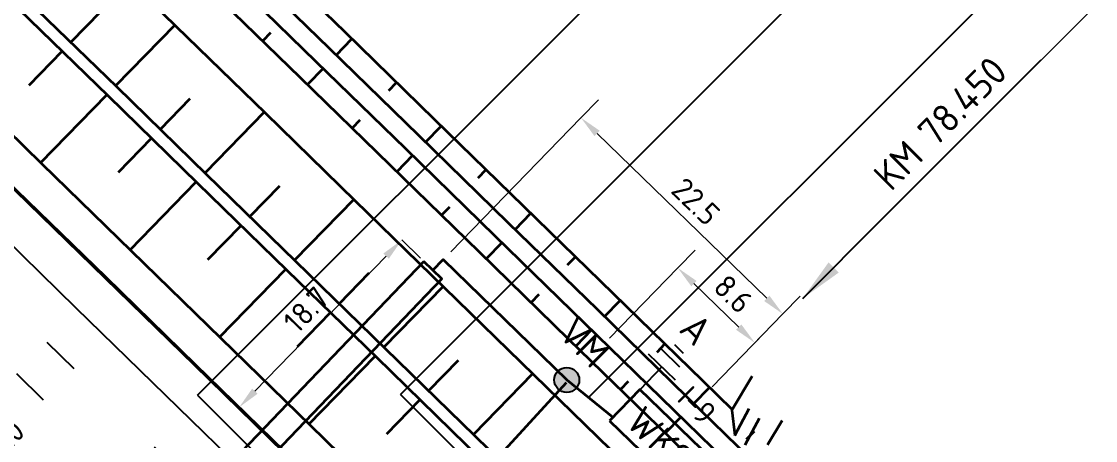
# Model space of a CAD drawing. Header units: metres. Extents: x 134219 to 139178, y 438661 to 444352.
# Drawn here: x 137734.6 to 137820.6, y 440030.2 to 440063.8 of the extents above; entities that cross this region are included whole.
import ezdxf
from ezdxf.enums import TextEntityAlignment as Align

# ---------------------------------------------------------------- set-up
doc = ezdxf.new("R2010")
doc.units = ezdxf.units.M
doc.linetypes.add('13strp', pattern=[4, 1, -3])
doc.linetypes.add('39strp', pattern=[12, 3, -9])
doc.layers.get('DEFPOINTS').update_dxf_attribs({"color": 193})
for name, color, linetype, lineweight in [('N-WE-AM-KILOMETRERING-S', 7, 'Continuous', 25), ('N-WE-KL-ET_AARDING-S', 7, 'Continuous', 25), ('N-WE-KL-ET_AARDING_AARDELECTRODE-T18', 10, 'Continuous', 18), ('N-WE-KL-ET_AARDING_AARDELECTRODE-T25', 7, 'Continuous', 25), ('N-WE-KL-ET_HULPSTUK_MOF-S', 10, 'Continuous', 25), ('N-WE-KL-ET_LS_OV_KABEL-G', 10, 'KL-LS-OV-N', 35), ('N-WE-KL-ET_LS_OV_KABEL-M', 7, 'Continuous', 18), ('N-WE-KL-ET_LS_OV_KAST-G', 10, 'Continuous', 35), ('N-WE-KL-ET_MANTELBUIS-G', 10, 'Continuous', 35), ('N-WE-KL-MONITORING-T18', 1, 'Continuous', 25), ('N-WE-VW-VS-T18', 10, 'Continuous', 18), ('N-WE-VW-VS-T25', 7, 'Continuous', 25), ('Utd-ondergr-nw', 8, '13strp', 35), ('X-XX-AL-AANPIJLING-G', 7, 'Continuous', 18), ('X-XX-AL-AANPIJLING-S', 7, 'Continuous', 25)]:
    doc.layers.add(name, color=color, linetype=linetype, lineweight=lineweight)
doc.layers.add('N-WE-KL-MONITORING-T25', color=2, linetype='Continuous')
doc.layers.add('Utd-weg-nw', color=8, linetype='Continuous')
doc.styles.add('ISO18', font='NLCS-ISO.ttf')
doc.styles.add('ISO25', font='NLCS-ISO.ttf')
doc.styles.add('NLCS-ISO', font='NLCS-ISO.ttf')
doc.styles.add('NLCS_18', font='NLCS-ISO.ttf', dxfattribs={"height": 1.8})
doc.linetypes.add('KL-LS-OV-N', pattern='A,4,-1,[103,NLCS.SHX,S=0.75,R=0,X=0,Y=0],-1,4,-1.5,["0V",Standard,S=1,R=0,X=0,Y=-0.5],-3', length=14.5)
doc.dimstyles.new('NLCS_t18_pijl_Dimension_l3_h1', dxfattribs={"dimtxt": 1.8, "dimasz": 1.8, "dimexe": 2, "dimexo": 2, "dimgap": 0.7, "dimtad": 1, "dimdec": 1, "dimzin": 0, "dimdsep": 46, "dimtxsty": 'NLCS_18', "dimcen": 2.5, "dimdle": 2, "dimclrd": 256, "dimclre": 256, "dimclrt": 256, "dimadec": 1, "dimazin": 0, "dimtfac": 1, "dimtdec": 1, "dimtofl": 0, "dimtmove": 1, "dimatfit": 0, "dimfxl": 0, "dimtolj": 1, "dimtzin": 0, "dimlwd": 18, "dimlwe": 18, "dimarcsym": 0})
doc.dimstyles.new('UTD', dxfattribs={"dimtxt": 1.8, "dimasz": 1.8, "dimexe": 0, "dimexo": 0, "dimgap": 0.5, "dimtad": 1, "dimdec": 1, "dimzin": 1, "dimdsep": 46, "dimtxsty": 'ISO18', "dimcen": 2.5, "dimclrd": 256, "dimclre": 256, "dimclrt": 1, "dimadec": 0, "dimazin": 0, "dimtfac": 1, "dimtdec": 1, "dimtmove": 0, "dimatfit": 3, "dimfxl": 0, "dimlwd": -1, "dimlwe": -1, "dimarcsym": 0})

# ---------------------------------------------------------------- blocks, each defined once
blk = doc.blocks.new('SVW-VS_KAST_BERMKAST-SO')
blk.add_lwpolyline([(-4, -1), (4, -1), (4, -4.5), (-4, -4.5)], close=True)
at = {"layer": 'N-WE-VW-VS-T18', "style": 'NLCS-ISO', "flags": 1}
for tag, p in [('OMSCHRIJVING_LEGENDA', (0, -11.181)), ('CONSTRUCTIENUMMER', (0, -14.965)), ('LOCATIE', (0, -18.75)), ('BPS-CODERING', (0, -22.534)), ('NAAM_TB_POORTNUMMER_1', (0, -26.319)), ('CLID_POORTNUMMER_1', (0, -30.103)), ('IP-ADRES_POORTNUMMER_1', (0, -33.888)), ('NAAM_TB_POORTNUMMER_2', (0, -37.672)), ('CLID_POORTNUMMER_2', (0, -41.457)), ('IP-ADRES_POORTNUMMER_2', (0, -45.241)), ('NAAM_TB_POORTNUMMER_3', (0, -49.026)), ('CLID_POORTNUMMER_3', (0, -52.81)), ('IP-ADRES_POORTNUMMER_3', (0, -56.595)), ('NAAM_TB_POORTNUMMER_4', (0, -60.379)), ('CLID_POORTNUMMER_4', (0, -64.164)), ('IP-ADRES_POORTNUMMER_4', (0, -67.948)), ('NAAM_SWITCH', (0, -71.733)), ('IP-ADRES_SWITCH', (0, -75.517)), ('VOEDINGSPUNT', (0, -79.302)), ('POSITIE_X', (0, -86.871)), ('POSITIE_Y', (0, -90.655)), ('OVERIGE_OPMERKING(EN)_1', (0, -94.44)), ('OVERIGE_OPMERKING(EN)_2', (0, -98.224))]:
    blk.add_attdef(tag, p, '', height=1.8, dxfattribs=at)
at = {"layer": 'N-WE-VW-VS-T18', "style": 'NLCS-ISO'}
blk.add_attdef('GROEPSNUMMER', (0, -83.086), '', height=1.8, dxfattribs=at)
at = {"layer": 'N-WE-VW-VS-T25', "style": 'NLCS-ISO'}
blk.add_attdef('SOORT_KAST', text='', height=2.25, dxfattribs=at).set_placement((0, -2.75), align=Align.MIDDLE_CENTER)
blk = doc.blocks.new('SKL-ET_HULP_MOF_VERBINDINGSMOF-SO')
at = {"ltscale": 10}
h = blk.add_hatch(color=256, dxfattribs=at)
edge = h.paths.add_edge_path()
edge.add_arc((0, 0), 1, 0, 360)
blk.add_circle((0, 0), 1)
at = {"layer": 'N-WE-KL-MONITORING-T18', "style": 'ISO18', "flags": 1}
for tag, p in [('OMSCHRIJVING_LEGENDA', (0, -8.431)), ('LOCATIE', (0, -12.215)), ('MASTNUMMER', (0, -16)), ('VAN', (0, -19.784)), ('NAAR', (0, -23.569)), ('VOEDINGSPUNT', (0, -27.353)), ('GROEPSNUMMER', (0, -31.138)), ('OVERIGE_OPMERKING(EN)_1', (0, -34.922)), ('OVERIGE_OPMERKING(EN)_2', (0, -38.707))]:
    blk.add_attdef(tag, p, '', height=1.8, dxfattribs=at)
at = {"layer": 'N-WE-KL-MONITORING-T25', "style": 'ISO25'}
blk.add_attdef('SOORT_MOF', (0, 2.715), '', height=2.25, dxfattribs=at)
blk = doc.blocks.new('SKL-ET_AARDING_AARDELECTRODE-SO')
for points in [[(2.5, 1.5), (2.5, -1.5)], [(3.5, 1), (3.5, -1)], [(0, 0), (2.5, 0)], [(4.5, -0.5), (4.5, 0.5)]]:
    blk.add_lwpolyline(points)
at = {"layer": 'N-WE-KL-ET_AARDING_AARDELECTRODE-T18', "style": 'NLCS-ISO', "flags": 1}
for tag, p in [('OMSCHRIJVING_LEGENDA', (0, -8.635)), ('CONSTRUCTIENUMMER', (0, -12.42)), ('LOCATIE', (0, -16.204)), ('OVERIGE_OPMERKING(EN)_1', (0, -19.989)), ('OVERIGE_OPMERKING(EN)_2', (0, -23.773))]:
    blk.add_attdef(tag, p, '', height=1.8, dxfattribs=at)
at = {"layer": 'N-WE-KL-ET_AARDING_AARDELECTRODE-T25', "style": 'NLCS-ISO'}
blk.add_attdef('TYPE_SYMBOOL', (0, 4.405), '', height=2.25, dxfattribs=at)
blk = doc.blocks.new('*D362')
at = {"layer": 'DEFPOINTS', "color": 0, "transparency": 16777216}
for p in [(137732.051, 440026.729), (137728.56, 440023.147), (137728.56, 440023.147)]:
    blk.add_point(p, dxfattribs=at)
at = {"layer": 'N-WE-KL-ET_LS_OV_KABEL-M', "linetype": 'Continuous', "lineweight": 18, "transparency": 16777216}
for p, q in [((137733.307, 440028.018), (137734.563, 440029.307)), ((137727.303, 440021.858), (137726.047, 440020.569))]:
    blk.add_line(p, q, dxfattribs=at)
at = {"layer": 'N-WE-KL-ET_LS_OV_KABEL-M', "lineweight": 18, "transparency": 16777216}
for p, q in [((137732.051, 440026.729), (137733.483, 440025.333)), ((137728.56, 440023.147), (137727.127, 440024.543))]:
    blk.add_line(p, q, dxfattribs=at)
at = {"layer": 'N-WE-KL-ET_LS_OV_KABEL-M', "transparency": 16777216}
for points in [[(137733.092, 440028.227), (137733.522, 440027.809), (137732.051, 440026.729)], [(137727.089, 440022.067), (137727.518, 440021.648), (137728.56, 440023.147)]]:
    blk.add_solid(points, dxfattribs=at)
at = {"layer": 'N-WE-KL-ET_LS_OV_KABEL-M', "transparency": 16777216, "insert": (137733.39, 440030.396), "char_height": 1.8, "attachment_point": 5, "rotation": 45.73736, "style": 'NLCS_18'}
blk.add_mtext('\\A1;5.0', dxfattribs=at)
blk = doc.blocks.new('*D368')
at = {"layer": 'DEFPOINTS', "color": 0, "transparency": 16777216}
for p in [(137787.199, 440044.049), (137787.199, 440044.049), (137793.365, 440038.056)]:
    blk.add_point(p, dxfattribs=at)
at = {"layer": 'N-WE-KL-ET_LS_OV_KABEL-M', "lineweight": 18, "transparency": 16777216}
for p, q in [((137787.199, 440044.049), (137788.592, 440045.483)), ((137793.365, 440038.056), (137794.759, 440039.49))]:
    blk.add_line(p, q, dxfattribs=at)
at = {"layer": 'N-WE-KL-ET_LS_OV_KABEL-M', "linetype": 'Continuous', "lineweight": 18, "transparency": 16777216}
blk.add_line((137792.075, 440039.31), (137788.489, 440042.794), dxfattribs=at)
at = {"layer": 'N-WE-KL-ET_LS_OV_KABEL-M', "transparency": 16777216}
for points in [[(137788.699, 440043.009), (137788.28, 440042.579), (137787.199, 440044.049)], [(137792.284, 440039.526), (137791.865, 440039.095), (137793.365, 440038.056)]]:
    blk.add_solid(points, dxfattribs=at)
at = {"layer": 'N-WE-KL-ET_LS_OV_KABEL-M', "transparency": 16777216, "insert": (137791.637, 440041.966), "char_height": 1.8, "attachment_point": 5, "rotation": 315.81971, "style": 'NLCS_18'}
blk.add_mtext('\\A1;8.6', dxfattribs=at)
blk = doc.blocks.new('*D369')
at = {"layer": 'DEFPOINTS', "color": 0, "transparency": 16777216}
for p in [(137779.441, 440056.078), (137779.441, 440056.078), (137795.609, 440040.365)]:
    blk.add_point(p, dxfattribs=at)
at = {"layer": 'N-WE-KL-ET_LS_OV_KABEL-M', "lineweight": 18, "transparency": 16777216}
for p, q in [((137779.441, 440056.078), (137780.834, 440057.512)), ((137795.609, 440040.365), (137797.003, 440041.799))]:
    blk.add_line(p, q, dxfattribs=at)
at = {"layer": 'N-WE-KL-ET_LS_OV_KABEL-M', "linetype": 'Continuous', "lineweight": 18, "transparency": 16777216}
blk.add_line((137794.318, 440041.619), (137780.731, 440054.823), dxfattribs=at)
at = {"layer": 'N-WE-KL-ET_LS_OV_KABEL-M', "transparency": 16777216}
for points in [[(137780.94, 440055.038), (137780.522, 440054.608), (137779.441, 440056.078)], [(137794.528, 440041.835), (137794.109, 440041.404), (137795.609, 440040.365)]]:
    blk.add_solid(points, dxfattribs=at)
at = {"layer": 'N-WE-KL-ET_LS_OV_KABEL-M', "transparency": 16777216, "insert": (137788.64, 440049.369), "char_height": 1.8, "attachment_point": 5, "rotation": 315.81971, "style": 'NLCS_18'}
blk.add_mtext('\\A1;22.5', dxfattribs=at)
blk = doc.blocks.new('*D535')
at = {"layer": 'DEFPOINTS', "color": 0, "transparency": 16777216}
for p in [(137765.094, 440046.291), (137752.074, 440032.893), (137752.074, 440032.893)]:
    blk.add_point(p, dxfattribs=at)
at = {"layer": 'N-WE-KL-ET_LS_OV_KABEL-M', "lineweight": 18, "transparency": 16777216}
for p, q in [((137765.094, 440046.291), (137766.528, 440044.897)), ((137752.074, 440032.893), (137753.509, 440031.5))]:
    blk.add_line(p, q, dxfattribs=at)
at = {"layer": 'N-WE-KL-ET_LS_OV_KABEL-M', "linetype": 'Continuous', "lineweight": 18, "transparency": 16777216}
blk.add_line((137763.839, 440045), (137753.329, 440034.184), dxfattribs=at)
at = {"layer": 'N-WE-KL-ET_LS_OV_KABEL-M', "transparency": 16777216}
for points in [[(137763.624, 440045.209), (137764.055, 440044.791), (137765.094, 440046.291)], [(137753.114, 440034.393), (137753.544, 440033.975), (137752.074, 440032.893)]]:
    blk.add_solid(points, dxfattribs=at)
at = {"layer": 'N-WE-KL-ET_LS_OV_KABEL-M', "transparency": 16777216, "insert": (137757.437, 440040.707), "char_height": 1.8, "attachment_point": 5, "rotation": 45.81971, "style": 'NLCS_18'}
blk.add_mtext('\\A1;18.7', dxfattribs=at)
blk = doc.blocks.new('SAL-AM_KILOMETRERING-SO (1)')
blk.add_lwpolyline([(10, 0), (19, 0), (37, 0)])
at = {"style": 'NLCS-ISO'}
blk.add_text('KM', height=2.25, dxfattribs=at).set_placement((21, 1))
blk.add_attdef('KM', (26, 1), '', height=2.25, dxfattribs=at)

msp = doc.modelspace()

# ---------------------------------------------------------------- linework, layer by layer
at = {"layer": 'N-WE-KL-ET_LS_OV_KABEL-G', "flags": 128}
for points, elevation in [([(137767.581, 440043.874), (137768.413, 440044.728), (137778.307, 440035.085), (137781.996, 440032.096)], -0.146), ([(137763.24, 440021.574), (137763.705, 440021.982), (137765.258, 440023.331), (137768.672, 440024.38), (137778.285, 440034.876)], 1.218)]:
    msp.add_lwpolyline(points, dxfattribs=dict(at, elevation=elevation))
at = {"layer": 'N-WE-KL-ET_LS_OV_KABEL-M'}
for points in [[(137769.009, 440045.343), (137779.441, 440056.078)], [(137766.599, 440044.828), (137765.094, 440046.291)], [(137789.936, 440034.527), (137795.609, 440040.365)]]:
    msp.add_lwpolyline(points, dxfattribs=at)
at = {"layer": 'N-WE-KL-ET_LS_OV_KABEL-M', "elevation": 1.218}
msp.add_lwpolyline([(137781.732, 440038.423), (137787.199, 440044.049)], dxfattribs=at)
at = {"layer": 'N-WE-KL-ET_MANTELBUIS-G', "flags": 128}
msp.add_lwpolyline([(137766.859, 440044.566), (137737.708, 440014.144), (137739.152, 440012.76), (137768.303, 440043.182)], close=True, dxfattribs=at)
at = {"layer": 'Utd-ondergr-nw', "linetype": 'Continuous'}
for p, q in [((137793.139, 440035.395), (137791.524, 440032.671)), ((137791.524, 440032.671), (137791.774, 440030.642)), ((137795.545, 440031.845), (137794.381, 440029.886))]:
    msp.add_line(p, q, dxfattribs=at)
at = {"layer": 'Utd-ondergr-nw', "linetype": 'Continuous', "flags": 128}
for points in [[(137745.689, 440077.408), (137746.201, 440076.909), (137753.363, 440069.929), (137760.524, 440062.95), (137767.686, 440055.97), (137774.847, 440048.991), (137782.009, 440042.011), (137789.17, 440035.032), (137791.549, 440032.713)], [(137739.85, 440070.392), (137747.011, 440063.412), (137754.173, 440056.433), (137761.334, 440049.453), (137768.496, 440042.474), (137775.657, 440035.494), (137782.819, 440028.515), (137789.98, 440021.536), (137797.142, 440014.556), (137804.303, 440007.577), (137811.465, 440000.597), (137818.626, 439993.618), (137825.788, 439986.638)], [(137752.106, 440068.64), (137759.268, 440061.661), (137766.429, 440054.681), (137773.591, 440047.702), (137780.752, 440040.722), (137787.914, 440033.743), (137795.075, 440026.763), (137802.237, 440019.784), (137809.398, 440012.804), (137816.56, 440005.825), (137823.721, 439998.845)], [(137751.059, 440067.566), (137758.221, 440060.587), (137765.382, 440053.607), (137772.544, 440046.628), (137779.705, 440039.648), (137786.867, 440032.669), (137794.028, 440025.689), (137801.19, 440018.71), (137808.351, 440011.73), (137815.513, 440004.751), (137822.674, 439997.771)], [(137722.518, 440065.79), (137729.107, 440059.369), (137736.268, 440052.389), (137743.43, 440045.41), (137750.591, 440038.43), (137757.753, 440031.451), (137764.914, 440024.471), (137772.076, 440017.492), (137779.237, 440010.512), (137786.399, 440003.533), (137793.56, 439996.553), (137800.722, 439989.574), (137807.883, 439982.594), (137815.045, 439975.615), (137822.206, 439968.635)], [(137749.803, 440066.277), (137756.965, 440059.298), (137764.126, 440052.318), (137771.288, 440045.339), (137778.449, 440038.359), (137785.611, 440031.38), (137792.772, 440024.4), (137799.934, 440017.421), (137807.095, 440010.441), (137814.257, 440003.462), (137821.418, 439996.482)], [(137734.412, 440064.812), (137741.573, 440057.832), (137748.734, 440050.853), (137755.896, 440043.873), (137763.057, 440036.894), (137770.219, 440029.914), (137777.38, 440022.935), (137784.542, 440015.955), (137791.703, 440008.976), (137798.865, 440001.996), (137806.026, 439995.017), (137813.188, 439988.037), (137820.349, 439981.058), (137827.511, 439974.078)], [(137735.109, 440065.528), (137742.271, 440058.548), (137749.432, 440051.569), (137756.594, 440044.589), (137763.755, 440037.61), (137770.917, 440030.63), (137778.078, 440023.651), (137785.24, 440016.671), (137792.401, 440009.692), (137799.563, 440002.712), (137806.724, 439995.733), (137813.886, 439988.753), (137821.047, 439981.774)], [(137719.851, 440064.2), (137720.424, 440063.641), (137727.013, 440057.22), (137734.174, 440050.241), (137741.336, 440043.261), (137748.497, 440036.282), (137755.659, 440029.302), (137762.82, 440022.323), (137769.982, 440015.343), (137777.143, 440008.364), (137784.305, 440001.384), (137791.466, 439994.405), (137798.628, 439987.425), (137805.789, 439980.446), (137812.951, 439973.466), (137820.112, 439966.487), (137827.274, 439959.507)], [(137719.9, 440064.25), (137720.473, 440063.691), (137727.062, 440057.27), (137734.223, 440050.291), (137741.385, 440043.311), (137748.546, 440036.332), (137755.708, 440029.352), (137762.869, 440022.373), (137770.031, 440015.393), (137777.192, 440008.414), (137784.354, 440001.434), (137791.515, 439994.455), (137798.677, 439987.475), (137805.838, 439980.496), (137813, 439973.516), (137820.161, 439966.537), (137827.322, 439959.557)], [(137740.967, 440064.561), (137738.597, 440062.129)], [(137746.918, 440063.503), (137742.178, 440058.639)], [(137754.585, 440062.873), (137753.957, 440062.229)], [(137759.841, 440061.102), (137761.097, 440062.391)], [(137735.247, 440058.691), (137737.899, 440061.413)], [(137758.794, 440060.028), (137757.538, 440058.739)], [(137764.05, 440058.257), (137764.678, 440058.902)], [(137736.175, 440052.48), (137741.48, 440057.923)], [(137748.129, 440057.581), (137745.759, 440055.149)], [(137754.08, 440056.524), (137749.339, 440051.66)], [(137761.746, 440055.894), (137761.118, 440055.249)], [(137767.002, 440054.123), (137768.259, 440055.412)], [(137742.408, 440051.712), (137745.061, 440054.433)], [(137765.955, 440053.049), (137764.699, 440051.76)], [(137771.211, 440051.278), (137771.839, 440051.922)], [(137743.337, 440045.5), (137748.641, 440050.943)], [(137755.29, 440050.602), (137752.92, 440048.17)], [(137761.241, 440049.544), (137756.501, 440044.68)], [(137768.908, 440048.914), (137768.28, 440048.27)], [(137774.164, 440047.143), (137775.42, 440048.432)], [(137749.57, 440044.732), (137752.222, 440047.454)], [(137773.117, 440046.069), (137771.861, 440044.78)], [(137778.373, 440044.298), (137779.001, 440044.943)], [(137750.498, 440038.521), (137755.803, 440043.964)], [(137762.452, 440043.622), (137760.082, 440041.19)], [(137768.403, 440042.565), (137763.662, 440037.701)], [(137776.069, 440041.935), (137775.441, 440041.29)], [(137781.325, 440040.164), (137782.581, 440041.453)], [(137756.731, 440037.753), (137759.384, 440040.474)], [(137780.278, 440039.09), (137779.022, 440037.801)], [(137785.534, 440037.319), (137786.162, 440037.963)], [(137757.66, 440031.541), (137762.964, 440036.984)], [(137769.613, 440036.643), (137767.243, 440034.211)], [(137775.564, 440035.585), (137770.824, 440030.721)], [(137783.231, 440034.955), (137782.603, 440034.311)], [(137788.487, 440033.184), (137789.743, 440034.473)], [(137763.893, 440030.773), (137766.545, 440033.495)], [(137787.44, 440032.11), (137786.184, 440030.821)], [(137792.696, 440030.339), (137793.324, 440030.984)]]:
    msp.add_lwpolyline(points, dxfattribs=at)
at = {"layer": 'Utd-ondergr-nw', "linetype": 'Continuous'}
for points in [[(137791.774, 440030.642), (137792.907, 440032.789)], [(137792.591, 440029.886), (137793.724, 440032.033)]]:
    msp.add_lwpolyline(points, dxfattribs=at)
at = {"layer": 'Utd-weg-nw', "linetype": '39strp', "flags": 128}
for points in [[(137358.552, 440406.612), (137364.088, 440401.217), (137371.25, 440394.238), (137378.411, 440387.258), (137385.573, 440380.279), (137392.734, 440373.299), (137399.896, 440366.32), (137407.057, 440359.34), (137414.219, 440352.361), (137421.38, 440345.381), (137428.541, 440338.402), (137435.703, 440331.422), (137442.864, 440324.443), (137450.026, 440317.463), (137457.187, 440310.484), (137464.349, 440303.504), (137471.51, 440296.525), (137478.672, 440289.545), (137485.833, 440282.566), (137492.995, 440275.586), (137500.156, 440268.607), (137507.318, 440261.627), (137514.479, 440254.648), (137521.641, 440247.668), (137528.802, 440240.689), (137535.964, 440233.709), (137543.125, 440226.73), (137550.287, 440219.751), (137557.448, 440212.771), (137564.61, 440205.792), (137568.835, 440201.674), (137571.771, 440198.812), (137578.933, 440191.833), (137586.094, 440184.853), (137593.256, 440177.874), (137600.417, 440170.894), (137607.578, 440163.915), (137614.74, 440156.935), (137621.901, 440149.956), (137629.063, 440142.976), (137636.224, 440135.997), (137643.386, 440129.017), (137650.547, 440122.038), (137657.709, 440115.058), (137664.87, 440108.079), (137672.032, 440101.099), (137679.193, 440094.12), (137686.355, 440087.14), (137693.516, 440080.161), (137700.678, 440073.181), (137707.839, 440066.202), (137715.001, 440059.222), (137715.574, 440058.664), (137722.162, 440052.243), (137729.324, 440045.263), (137736.485, 440038.284), (137743.647, 440031.304), (137750.808, 440024.325), (137757.97, 440017.345), (137765.131, 440010.366), (137772.293, 440003.387), (137779.454, 439996.407), (137786.615, 439989.428), (137793.777, 439982.448), (137800.938, 439975.469), (137808.1, 439968.489), (137815.261, 439961.51), (137822.423, 439954.53), (137829.584, 439947.551), (137836.746, 439940.571), (137843.907, 439933.592), (137851.069, 439926.612), (137858.23, 439919.633), (137865.392, 439912.653), (137872.553, 439905.674), (137879.715, 439898.694), (137886.876, 439891.715), (137894.038, 439884.735), (137901.199, 439877.756), (137908.361, 439870.776), (137915.522, 439863.797), (137922.684, 439856.817), (137929.845, 439849.838), (137935.288, 439844.533), (137937.007, 439842.858), (137944.168, 439835.879), (137951.33, 439828.899), (137958.491, 439821.92), (137961.549, 439818.939), (137965.647, 439814.948), (137972.804, 439807.988), (137979.968, 439801.035), (137987.139, 439794.089), (137994.317, 439787.15), (138001.502, 439780.218), (138008.694, 439773.294), (138015.893, 439766.376), (138020.234, 439762.212), (138023.103, 439759.461), (138030.321, 439752.541), (138037.539, 439745.62), (138044.758, 439738.699), (138051.976, 439731.779), (138059.194, 439724.858), (138066.413, 439717.937), (138073.359, 439711.277)], [(137356.11, 440404.106), (137361.645, 440398.711), (137368.807, 440391.731), (137375.968, 440384.752), (137383.13, 440377.772), (137390.291, 440370.793), (137397.453, 440363.813), (137404.614, 440356.834), (137411.776, 440349.854), (137418.937, 440342.875), (137426.099, 440335.895), (137433.26, 440328.916), (137440.422, 440321.936), (137447.583, 440314.957), (137454.745, 440307.977), (137461.906, 440300.998), (137469.068, 440294.018), (137476.229, 440287.039), (137483.39, 440280.059), (137490.552, 440273.08), (137497.713, 440266.1), (137504.875, 440259.121), (137512.036, 440252.141), (137519.198, 440245.162), (137526.359, 440238.182), (137533.521, 440231.203), (137540.682, 440224.223), (137547.844, 440217.244), (137555.005, 440210.265), (137562.167, 440203.285), (137566.392, 440199.167), (137569.328, 440196.306), (137576.49, 440189.326), (137583.651, 440182.347), (137590.813, 440175.367), (137597.974, 440168.388), (137605.136, 440161.408), (137612.297, 440154.429), (137619.459, 440147.449), (137626.62, 440140.47), (137633.782, 440133.49), (137640.943, 440126.511), (137648.105, 440119.531), (137655.266, 440112.552), (137662.427, 440105.572), (137669.589, 440098.593), (137676.75, 440091.613), (137683.912, 440084.634), (137691.073, 440077.654), (137698.235, 440070.675), (137705.396, 440063.695), (137712.558, 440056.716), (137713.131, 440056.158), (137719.719, 440049.736), (137726.881, 440042.757), (137734.042, 440035.777), (137741.204, 440028.798), (137748.365, 440021.818), (137755.527, 440014.839), (137762.688, 440007.859), (137769.85, 440000.88), (137777.011, 439993.9), (137784.173, 439986.921), (137791.334, 439979.942), (137798.496, 439972.962), (137805.657, 439965.983), (137812.819, 439959.003), (137819.98, 439952.024), (137827.142, 439945.044), (137834.303, 439938.065), (137841.464, 439931.085), (137848.626, 439924.106), (137855.787, 439917.126), (137862.949, 439910.147), (137870.11, 439903.167), (137877.272, 439896.188), (137884.433, 439889.208), (137891.595, 439882.229), (137898.756, 439875.249), (137905.918, 439868.27), (137913.079, 439861.29), (137920.241, 439854.311), (137927.402, 439847.331), (137932.845, 439842.027), (137934.564, 439840.352), (137941.725, 439833.372), (137948.887, 439826.393), (137956.048, 439819.413), (137959.106, 439816.433), (137963.205, 439812.44), (137970.365, 439805.477), (137977.532, 439798.522), (137984.705, 439791.573), (137991.886, 439784.632), (137999.073, 439777.698), (138006.268, 439770.771), (138013.469, 439763.852), (138017.812, 439759.686), (138020.681, 439756.935), (138027.899, 439750.014), (138035.117, 439743.094), (138042.335, 439736.173), (138049.554, 439729.252), (138056.772, 439722.331), (138063.99, 439715.411), (138070.937, 439708.751)], [(137353.667, 440401.599), (137359.203, 440396.204), (137366.364, 440389.225), (137373.525, 440382.245), (137380.687, 440375.266), (137387.848, 440368.286), (137395.01, 440361.307), (137402.171, 440354.327), (137409.333, 440347.348), (137416.494, 440340.368), (137423.656, 440333.389), (137430.817, 440326.409), (137437.979, 440319.43), (137445.14, 440312.45), (137452.302, 440305.471), (137459.463, 440298.491), (137466.625, 440291.512), (137473.786, 440284.532), (137480.948, 440277.553), (137488.109, 440270.573), (137495.271, 440263.594), (137502.432, 440256.614), (137509.594, 440249.635), (137516.755, 440242.655), (137523.917, 440235.676), (137531.078, 440228.696), (137538.24, 440221.717), (137545.401, 440214.737), (137552.562, 440207.758), (137559.724, 440200.779), (137563.949, 440196.661), (137566.885, 440193.799), (137574.047, 440186.82), (137581.208, 440179.84), (137588.37, 440172.861), (137595.531, 440165.881), (137602.693, 440158.902), (137609.854, 440151.922), (137617.016, 440144.943), (137624.177, 440137.963), (137631.339, 440130.984), (137638.5, 440124.004), (137645.662, 440117.025), (137652.823, 440110.045), (137659.985, 440103.066), (137667.146, 440096.086), (137674.308, 440089.107), (137681.469, 440082.127), (137688.631, 440075.148), (137695.792, 440068.168), (137702.954, 440061.189), (137710.115, 440054.209), (137710.688, 440053.651), (137717.277, 440047.23), (137724.438, 440040.25), (137731.599, 440033.271), (137738.761, 440026.291), (137745.922, 440019.312), (137753.084, 440012.332), (137760.245, 440005.353), (137767.407, 439998.373), (137774.568, 439991.394), (137781.73, 439984.414), (137788.891, 439977.435), (137796.053, 439970.456), (137803.214, 439963.476), (137810.376, 439956.497), (137817.537, 439949.517), (137824.699, 439942.538), (137831.86, 439935.558), (137839.022, 439928.579), (137846.183, 439921.599), (137853.345, 439914.62), (137860.506, 439907.64), (137867.668, 439900.661), (137874.829, 439893.681), (137881.991, 439886.702), (137889.152, 439879.722), (137896.314, 439872.743), (137903.475, 439865.763), (137910.636, 439858.784), (137917.798, 439851.804), (137924.959, 439844.825), (137930.402, 439839.52), (137932.121, 439837.845), (137939.282, 439830.866), (137946.444, 439823.886), (137953.605, 439816.907), (137956.664, 439813.926), (137960.764, 439809.932), (137967.926, 439802.967), (137975.095, 439796.009), (137982.272, 439789.058), (137989.455, 439782.115), (137996.645, 439775.178), (138003.842, 439768.249), (138011.045, 439761.327), (138015.389, 439757.159), (138018.258, 439754.409), (138025.477, 439747.488), (138032.695, 439740.567), (138039.913, 439733.646), (138047.132, 439726.726), (138054.35, 439719.805), (138061.568, 439712.884), (138068.514, 439706.225)]]:
    msp.add_lwpolyline(points, dxfattribs=at)
at = {"layer": 'Utd-weg-nw', "linetype": 'Continuous', "flags": 128}
msp.add_lwpolyline([(137710.352, 440068.78), (137717.513, 440061.801), (137718.086, 440061.242), (137724.675, 440054.821), (137731.836, 440047.842), (137738.998, 440040.862), (137746.159, 440033.883), (137753.321, 440026.903), (137760.482, 440019.924), (137767.644, 440012.944), (137774.805, 440005.965), (137781.967, 439998.985), (137789.128, 439992.006), (137796.29, 439985.026), (137803.451, 439978.047), (137810.613, 439971.067), (137817.774, 439964.088), (137824.935, 439957.108)], dxfattribs=at)
at = {"layer": 'X-XX-AL-AANPIJLING-S'}
for p, q in [((137780.049, 440033.674), (137843.101, 440096.724)), ((137748.734, 440033.864), (137800.048, 440085.175)), ((137764.99, 440033.923), (137814.882, 440083.814))]:
    msp.add_line(p, q, dxfattribs=at)
for points in [[(137748.734, 440033.864), (137753.46, 440029.137)], [(137764.99, 440033.923), (137771.474, 440027.439)]]:
    msp.add_lwpolyline(points, dxfattribs=at)

# ---------------------------------------------------------------- block references
at = {"layer": 'N-WE-AM-KILOMETRERING-S'}
ref = msp.add_blockref('SAL-AM_KILOMETRERING-SO (1)', (137790.127, 440034.542), dxfattribs=dict(at, rotation=44.99884726027558))
ref.add_attrib('KM', '78.450', (137807.805, 440053.634), dxfattribs={"layer": 'N-WE-KL-MONITORING-T25', "height": 2.25, "rotation": 44.99885, "style": 'ISO25'})
at = {"layer": 'N-WE-KL-ET_AARDING-S'}
ref = msp.add_blockref('SKL-ET_AARDING_AARDELECTRODE-SO', (137784.168, 440034.331), dxfattribs=dict(at, rotation=45.81971461886485))
ref.add_attrib('TYPE_SYMBOOL', 'A', (137787.193, 440039.033), dxfattribs={"layer": 'N-WE-KL-MONITORING-T25', "height": 2.25, "rotation": 314.99885, "style": 'ISO25'})
at = {"layer": 'N-WE-KL-ET_HULPSTUK_MOF-S'}
ref = msp.add_blockref('SKL-ET_HULP_MOF_VERBINDINGSMOF-SO', (137778.307, 440035.085, -0.146), dxfattribs=at)
ref.add_attrib('SOORT_MOF', 'VM', (137777.473, 440038.72, -0.146), dxfattribs={"layer": 'N-WE-KL-MONITORING-T25', "height": 2.25, "rotation": 314.99885, "style": 'ISO25'})
at = {"layer": 'N-WE-KL-ET_LS_OV_KAST-G'}
ref = msp.add_blockref('SVW-VS_KAST_BERMKAST-SO', (137783.9, 440028.316), dxfattribs=dict(at, xscale=-1, rotation=135.8197146188197))
ref.add_attrib('SOORT_KAST', 'WKS', dxfattribs={"layer": 'N-WE-KL-MONITORING-T25', "height": 2.25, "rotation": 315.81971, "style": 'ISO25'}).set_placement((137785.817, 440030.288), align=Align.MIDDLE_CENTER)
ref.add_attrib('GROEPSNUMMER', 'I-9', (137787.028, 440033.487), dxfattribs={"layer": 'N-WE-KL-MONITORING-T18', "height": 1.8, "rotation": 314.99885, "style": 'ISO18'})

# ---------------------------------------------------------------- dimensions: what is measured, and where the dimension line sits
at = {"layer": 'N-WE-KL-ET_LS_OV_KABEL-M'}
for p1, p2, picture, middle in [((137795.609, 440040.365), (137779.441, 440056.078), '*D369', (137788.64, 440049.369)), ((137765.094, 440046.291), (137752.074, 440032.893), '*D535', (137757.437, 440040.707))]:
    dim = msp.add_aligned_dim(p1=p1, p2=p2, distance=0, dimstyle='NLCS_t18_pijl_Dimension_l3_h1', dxfattribs=at)
    dim.commit()
    dim.dimension.update_dxf_attribs({"geometry": picture, "text_midpoint": middle})
for base, p1, p2, angle, picture, middle in [((137787.199, 440044.049), (137793.365, 440038.056), (137787.199, 440044.049), 135.81971, '*D368', (137790.522, 440040.819)), ((137728.56, 440023.147), (137732.051, 440026.729), (137728.56, 440023.147), 225.73736, '*D362', (137734.536, 440029.279))]:
    dim = msp.add_linear_dim(base=base, p1=p1, p2=p2, angle=angle, dimstyle='NLCS_t18_pijl_Dimension_l3_h1', dxfattribs=at)
    dim.commit()
    dim.dimension.update_dxf_attribs({"geometry": picture, "text_midpoint": middle, "dimtype": 161})

# ---------------------------------------------------------------- leaders
at = {"layer": 'X-XX-AL-AANPIJLING-G'}
msp.add_leader([(137797.198, 440041.613), (137856.328, 440100.741)], dimstyle='UTD', override={"dimasz": 3.5, "dimfxl": 0}, dxfattribs=at)

doc.saveas('drawing.dxf')
